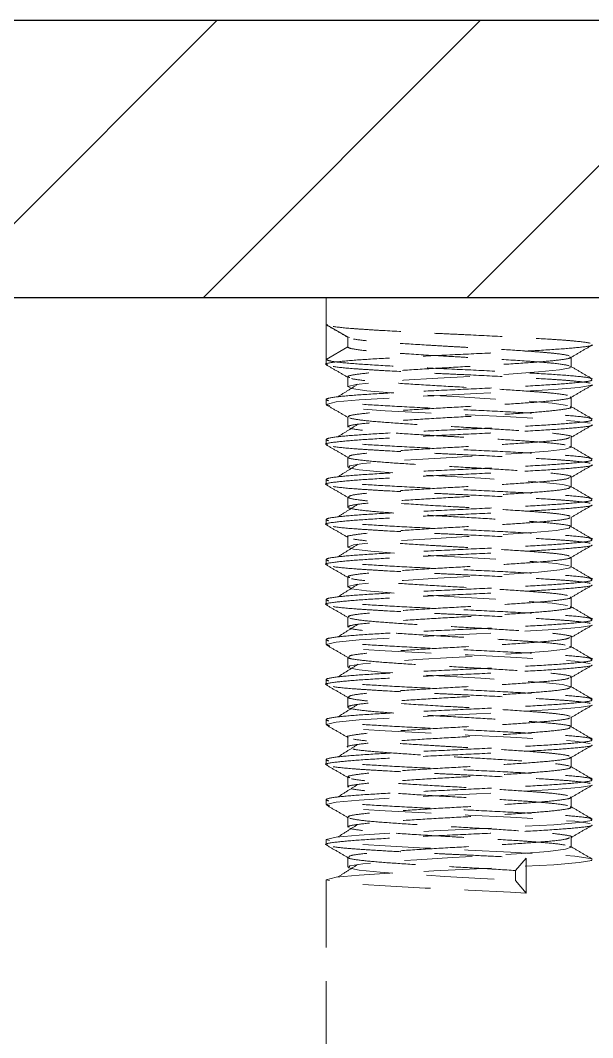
# Model space of a CAD drawing. Header units: millimetres. Extents: x 49 to 161, y 48 to 86.
# Drawn here: x 141.45 to 152.17, y 66.8 to 85.86 of the extents above; entities that cross this region are included whole.
import ezdxf

# ---------------------------------------------------------------- set-up
doc = ezdxf.new("R2010")
doc.units = ezdxf.units.MM
doc.linetypes.add('HIDDEN', pattern=[1.905, 1.27, -0.635])

msp = doc.modelspace()

# ---------------------------------------------------------------- hatches: boundary and pattern name
h = msp.add_hatch()
h.set_pattern_fill('ANSI31', color=256, scale=1.1)
h.paths.add_polyline_path([(160.714, 85.863), (48.692, 85.863), (48.692, 47.73), (160.714, 47.73)])
h.paths.add_polyline_path([(102.175, 80.663), (102.175, 82.663), (107.175, 82.663), (107.175, 80.663), (157.175, 80.663), (157.175, 50.663), (52.175, 50.663), (52.175, 80.663)], flags=16)

# ---------------------------------------------------------------- linework, layer by layer
at = {"color": 7, "linetype": 'Continuous', "lineweight": 25}
msp.add_line((157.175, 80.663), (52.175, 80.663), dxfattribs=at)
at = {"color": 7, "linetype": 'HIDDEN', "lineweight": 18}
for p, q in [((147.175, 80.663), (147.175, 80.163)), ((147.175, 80.163), (147.208, 80.154)), ((147.175, 80.163), (147.175, 79.507)), ((147.581, 79.929), (147.175, 80.163)), ((147.581, 79.929), (147.613, 79.918)), ((147.581, 79.741), (147.581, 79.929)), ((147.175, 79.507), (147.581, 79.741)), ((151.769, 79.366), (151.769, 79.554)), ((147.175, 79.507), (147.175, 79.413)), ((147.581, 79.179), (147.581, 78.991)), ((147.581, 79.179), (147.581, 78.991)), ((147.175, 78.757), (147.175, 78.663)), ((151.769, 78.616), (151.769, 78.804)), ((147.581, 78.429), (147.581, 78.241)), ((147.581, 78.429), (147.581, 78.241)), ((147.175, 78.007), (147.175, 77.913)), ((151.769, 77.866), (151.769, 78.054)), ((147.581, 77.679), (147.581, 77.491)), ((147.581, 77.679), (147.581, 77.491)), ((147.175, 77.257), (147.175, 77.163)), ((151.769, 77.116), (151.769, 77.304)), ((147.581, 76.929), (147.581, 76.741)), ((147.581, 76.929), (147.581, 76.741)), ((147.175, 76.507), (147.175, 76.413)), ((151.769, 76.366), (151.769, 76.554)), ((147.581, 76.179), (147.581, 75.991)), ((147.581, 76.179), (147.581, 75.991)), ((147.175, 75.757), (147.175, 75.663)), ((151.769, 75.616), (151.769, 75.804)), ((147.581, 75.429), (147.581, 75.241)), ((147.581, 75.429), (147.581, 75.241)), ((147.175, 75.007), (147.175, 74.913)), ((151.769, 74.866), (151.769, 75.054)), ((147.581, 74.679), (147.581, 74.491)), ((147.581, 74.679), (147.581, 74.491)), ((147.175, 74.257), (147.175, 74.163)), ((151.769, 74.116), (151.769, 74.304)), ((147.581, 73.929), (147.581, 73.741)), ((147.581, 73.929), (147.581, 73.741)), ((147.175, 73.507), (147.175, 73.413)), ((151.769, 73.366), (151.769, 73.554)), ((147.581, 73.179), (147.581, 72.991)), ((147.581, 73.179), (147.581, 72.991)), ((147.175, 72.757), (147.175, 72.663)), ((151.769, 72.616), (151.769, 72.804)), ((147.581, 72.429), (147.581, 72.241)), ((147.581, 72.429), (147.581, 72.241)), ((147.175, 72.007), (147.175, 71.913)), ((151.769, 71.866), (151.769, 72.054)), ((147.581, 71.679), (147.581, 71.491)), ((147.581, 71.679), (147.581, 71.491)), ((147.175, 71.257), (147.175, 71.163)), ((151.769, 71.116), (151.769, 71.304)), ((147.581, 70.929), (147.581, 70.741)), ((147.581, 70.929), (147.581, 70.741)), ((151.769, 70.366), (151.769, 70.554)), ((147.175, 70.507), (147.175, 70.413)), ((147.581, 70.179), (147.581, 69.991)), ((147.581, 70.179), (147.581, 69.991)), ((150.925, 70.163), (150.722, 69.929)), ((150.925, 69.507), (150.925, 70.163)), ((150.722, 69.929), (150.722, 69.741)), ((147.175, 69.757), (147.175, 50.663)), ((150.722, 69.741), (150.925, 69.507))]:
    msp.add_line(p, q, dxfattribs=at)
msp.add_lwpolyline([(48.692, 85.863), (160.714, 85.863), (160.714, 47.73), (48.692, 47.73)], close=True)
at = {"color": 7, "linetype": 'HIDDEN', "lineweight": 18, "flags": 128}
for points in [[(151.742, 79.367), (151.751, 79.352), (151.552, 79.311), (151.155, 79.273), (150.603, 79.234), (149.944, 79.194), (149.27, 79.156), (148.625, 79.116), (148.102, 79.078), (147.74, 79.038), (147.585, 78.999), (147.651, 78.961), (147.936, 78.92), (148.397, 78.883), (149.003, 78.843), (149.674, 78.804), (150.346, 78.765), (150.952, 78.725), (151.413, 78.687), (151.698, 78.647), (151.698, 78.647)], [(152.15, 79.029), (152.154, 79.023), (151.916, 78.983), (151.443, 78.945), (150.782, 78.906), (149.996, 78.866), (149.192, 78.828), (148.422, 78.788), (147.797, 78.75), (147.365, 78.71), (147.175, 78.663), (147.307, 78.625), (147.694, 78.585), (148.282, 78.547), (149.031, 78.507), (149.835, 78.468), (150.631, 78.429), (151.325, 78.389), (151.838, 78.351), (152.127, 78.311), (152.127, 78.311)], [(151.736, 77.878), (151.769, 77.866), (151.658, 77.828), (151.334, 77.788), (150.842, 77.75), (150.214, 77.71), (149.541, 77.672), (148.874, 77.632), (148.292, 77.593), (147.863, 77.555), (147.62, 77.514), (147.598, 77.477), (147.797, 77.437), (148.193, 77.398), (148.746, 77.359), (149.404, 77.319), (150.078, 77.281), (150.724, 77.241), (151.247, 77.203), (151.609, 77.163), (151.764, 77.124), (151.764, 77.124)], [(151.742, 76.366), (151.729, 76.344), (151.487, 76.303), (151.058, 76.265), (150.477, 76.226), (149.81, 76.186), (149.137, 76.148), (148.509, 76.108), (148.016, 76.07), (147.692, 76.03), (147.581, 75.992), (147.691, 75.953), (148.015, 75.913), (148.507, 75.875), (149.135, 75.835), (149.808, 75.797), (150.475, 75.757), (151.056, 75.718), (151.486, 75.68), (151.729, 75.639), (151.729, 75.639)], [(151.743, 75.617), (151.751, 75.602), (151.553, 75.562), (151.156, 75.523), (150.604, 75.484), (149.945, 75.444), (149.271, 75.406), (148.626, 75.366), (148.103, 75.328), (147.741, 75.288), (147.585, 75.249), (147.651, 75.211), (147.935, 75.171), (148.396, 75.133), (149.002, 75.093), (149.673, 75.054), (150.345, 75.015), (150.951, 74.975), (151.413, 74.938), (151.698, 74.897), (151.698, 74.897)], [(152.15, 74.529), (152.154, 74.523), (151.916, 74.483), (151.443, 74.445), (150.782, 74.406), (149.996, 74.366), (149.192, 74.328), (148.422, 74.288), (147.797, 74.25), (147.365, 74.21), (147.175, 74.163), (147.307, 74.125), (147.694, 74.085), (148.282, 74.047), (149.031, 74.007), (149.835, 73.968), (150.631, 73.929), (151.325, 73.889), (151.838, 73.851), (152.127, 73.811), (152.127, 73.811)], [(151.736, 74.128), (151.769, 74.117), (151.659, 74.078), (151.335, 74.038), (150.843, 74), (150.215, 73.96), (149.542, 73.922), (148.875, 73.882), (148.293, 73.843), (147.864, 73.805), (147.62, 73.764), (147.598, 73.727), (147.796, 73.687), (148.193, 73.648), (148.745, 73.609), (149.403, 73.569), (150.077, 73.531), (150.723, 73.491), (151.246, 73.453), (151.608, 73.413), (151.764, 73.374), (151.764, 73.374)], [(152.15, 73.029), (152.154, 73.023), (151.916, 72.983), (151.443, 72.945), (150.782, 72.906), (149.996, 72.866), (149.192, 72.828), (148.422, 72.788), (147.797, 72.75), (147.365, 72.71), (147.175, 72.663), (147.307, 72.625), (147.694, 72.585), (148.282, 72.547), (149.031, 72.507), (149.835, 72.468), (150.631, 72.429), (151.325, 72.389), (151.838, 72.351), (152.127, 72.311), (152.127, 72.311)], [(152.15, 71.529), (152.154, 71.523), (151.916, 71.483), (151.443, 71.445), (150.782, 71.406), (149.996, 71.366), (149.192, 71.328), (148.422, 71.288), (147.797, 71.25), (147.365, 71.21), (147.175, 71.163), (147.307, 71.125), (147.694, 71.085), (148.282, 71.047), (149.031, 71.007), (149.835, 70.968), (150.631, 70.929), (151.325, 70.889), (151.838, 70.851), (152.127, 70.811), (152.127, 70.811)], [(152.143, 70.882), (152.154, 70.867), (151.916, 70.827), (151.443, 70.788), (150.782, 70.75), (149.996, 70.71), (149.192, 70.672), (148.422, 70.632), (147.797, 70.593), (147.365, 70.554), (147.175, 70.507), (147.307, 70.468), (147.694, 70.428), (148.282, 70.391), (149.031, 70.35), (149.835, 70.312), (150.631, 70.273), (151.325, 70.233), (151.838, 70.195), (152.127, 70.155), (152.127, 70.155)], [(151.736, 70.378), (151.769, 70.367), (151.659, 70.328), (151.335, 70.288), (150.844, 70.25), (150.216, 70.21), (149.543, 70.172), (148.876, 70.132), (148.294, 70.093), (147.864, 70.055), (147.621, 70.014), (147.598, 69.977), (147.796, 69.937), (148.192, 69.898), (148.744, 69.859), (149.402, 69.819), (150.076, 69.781), (150.722, 69.741), (150.722, 69.741)], [(152.143, 70.132), (152.154, 70.117), (151.916, 70.077), (151.443, 70.038), (150.782, 70), (149.996, 69.96), (149.192, 69.922), (148.422, 69.882), (147.797, 69.843), (147.365, 69.804), (147.175, 69.757), (147.307, 69.718), (147.694, 69.678), (148.282, 69.641), (149.031, 69.6), (149.835, 69.562), (150.631, 69.523), (150.925, 69.507), (150.925, 69.507)]]:
    msp.add_lwpolyline(points, dxfattribs=at)
at = {"color": 7, "linetype": 'HIDDEN', "lineweight": 18}
for points, knots in [([(147.183, 80.154), (147.251, 80.115), (147.387, 80.036), (147.522, 79.957), (147.59, 79.918)], [0, 0, 0, 0, 0.5001318, 1, 1, 1, 1]), ([(147.307, 80.125), (147.395, 80.111), (147.528, 80.097), (147.777, 80.078), (147.867, 80.072), (148.062, 80.06), (148.168, 80.053), (148.509, 80.034), (148.765, 80.02), (149.164, 80), (149.299, 79.993), (149.568, 79.981), (149.701, 79.975), (150.103, 79.956), (150.376, 79.942), (150.886, 79.915), (151.123, 79.902), (151.426, 79.883), (151.519, 79.877), (151.69, 79.865), (151.769, 79.858), (151.976, 79.838), (152.075, 79.824), (152.127, 79.811)], [0, 0, 0, 0, 0.125, 0.125, 0.1875, 0.1875, 0.25, 0.25, 0.375, 0.375, 0.4375, 0.4375, 0.5, 0.5, 0.625, 0.625, 0.75, 0.75, 0.8125, 0.8125, 0.875, 0.875, 1, 1, 1, 1]), ([(151.729, 79.577), (151.685, 79.59), (151.602, 79.604), (151.429, 79.624), (151.363, 79.63), (151.219, 79.643), (151.142, 79.649), (150.888, 79.668), (150.69, 79.681), (150.262, 79.708), (150.034, 79.722), (149.696, 79.74), (149.585, 79.746), (149.36, 79.759), (149.247, 79.765), (148.913, 79.786), (148.698, 79.799), (148.413, 79.819), (148.324, 79.825), (148.16, 79.838), (148.085, 79.844), (147.877, 79.863), (147.765, 79.877), (147.691, 79.89)], [0, 0, 0, 0, 0.125, 0.125, 0.1875, 0.1875, 0.25, 0.25, 0.375, 0.375, 0.5, 0.5, 0.5625, 0.5625, 0.625, 0.625, 0.75, 0.75, 0.8125, 0.8125, 0.875, 0.875, 1, 1, 1, 1]), ([(152.15, 79.779), (152.152, 79.777), (152.168, 79.762), (151.942, 79.733), (151.478, 79.695), (150.799, 79.656), (150.008, 79.615), (149.177, 79.579), (148.404, 79.537), (147.758, 79.5), (147.308, 79.457), (147.12, 79.426), (147.195, 79.407), (147.208, 79.404)], [0, 0, 0, 0, 0.015314, 0.120334, 0.224233, 0.328131, 0.433152, 0.536112, 0.64136, 0.744635, 0.849203, 0.973988, 1, 1, 1, 1]), ([(151.729, 79.389), (151.679, 79.404), (151.58, 79.42), (151.372, 79.442), (151.293, 79.449), (151.122, 79.463), (151.028, 79.47), (150.72, 79.492), (150.48, 79.507), (150.105, 79.53), (149.978, 79.537), (149.724, 79.551), (149.6, 79.558), (149.219, 79.579), (148.963, 79.595), (148.615, 79.618), (148.505, 79.625), (148.302, 79.64), (148.209, 79.646), (147.955, 79.667), (147.814, 79.682), (147.627, 79.713), (147.581, 79.728), (147.581, 79.741)], [0, 0, 0, 0, 0.125, 0.125, 0.1875, 0.1875, 0.25, 0.25, 0.375, 0.375, 0.4375, 0.4375, 0.5, 0.5, 0.625, 0.625, 0.6875, 0.6875, 0.75, 0.75, 0.875, 0.875, 1, 1, 1, 1]), ([(151.759, 79.543), (151.827, 79.582), (151.963, 79.661), (152.099, 79.74), (152.167, 79.779)], [0, 0, 0, 0, 0.499869, 1, 1, 1, 1]), ([(151.743, 79.554), (151.749, 79.549), (151.772, 79.531), (151.578, 79.499), (151.184, 79.46), (150.616, 79.422), (149.954, 79.381), (149.258, 79.344), (148.61, 79.303), (148.07, 79.266), (147.712, 79.226), (147.552, 79.193), (147.601, 79.174), (147.618, 79.168)], [0, 0, 0, 0, 0.039618, 0.141558, 0.242408, 0.343257, 0.445197, 0.545135, 0.647296, 0.747539, 0.849039, 0.950541, 1, 1, 1, 1]), ([(147.175, 79.507), (147.2, 79.494), (147.253, 79.469), (147.658, 79.428), (148.261, 79.391), (149.015, 79.35), (149.841, 79.312), (150.648, 79.273), (151.355, 79.233), (151.868, 79.196), (152.138, 79.163), (152.137, 79.146), (152.136, 79.142)], [0, 0, 0, 0, 0.1067636, 0.2146797, 0.3204794, 0.4286288, 0.5347514, 0.6422033, 0.7496558, 0.8557779, 0.9639274, 1, 1, 1, 1]), ([(147.183, 79.404), (147.251, 79.365), (147.387, 79.286), (147.522, 79.207), (147.59, 79.168)], [0, 0, 0, 0, 0.500131, 1, 1, 1, 1]), ([(147.307, 79.375), (147.395, 79.361), (147.528, 79.347), (147.777, 79.328), (147.867, 79.322), (148.062, 79.31), (148.168, 79.303), (148.509, 79.284), (148.765, 79.27), (149.164, 79.25), (149.299, 79.243), (149.568, 79.231), (149.701, 79.225), (150.103, 79.206), (150.376, 79.192), (150.886, 79.165), (151.123, 79.152), (151.426, 79.133), (151.519, 79.127), (151.69, 79.115), (151.769, 79.108), (151.976, 79.088), (152.075, 79.074), (152.127, 79.061)], [0, 0, 0, 0, 0.125, 0.125, 0.1875, 0.1875, 0.25, 0.25, 0.375, 0.375, 0.4375, 0.4375, 0.5, 0.5, 0.625, 0.625, 0.75, 0.75, 0.8125, 0.8125, 0.875, 0.875, 1, 1, 1, 1]), ([(152.166, 79.142), (152.098, 79.181), (151.962, 79.26), (151.826, 79.339), (151.758, 79.378)], [0, 0, 0, 0, 0.500131, 1, 1, 1, 1]), ([(152.143, 79.132), (152.151, 79.127), (152.179, 79.109), (151.948, 79.077), (151.477, 79.038), (150.799, 79), (150.008, 78.959), (149.177, 78.922), (148.403, 78.881), (147.761, 78.844), (147.295, 78.801), (147.121, 78.76), (147.265, 78.719), (147.655, 78.678), (148.262, 78.641), (149.015, 78.6), (149.841, 78.562), (150.648, 78.523), (151.355, 78.483), (151.868, 78.446), (152.138, 78.413), (152.137, 78.396), (152.136, 78.392)], [0, 0, 0, 0, 0.020786, 0.074018, 0.126683, 0.179347, 0.23258, 0.284769, 0.338117, 0.390465, 0.443469, 0.50672, 0.559384, 0.612617, 0.664806, 0.718154, 0.770502, 0.823506, 0.87651, 0.928858, 0.982206, 1, 1, 1, 1]), ([(151.698, 78.835), (151.639, 78.848), (151.541, 78.862), (151.35, 78.882), (151.278, 78.888), (151.125, 78.9), (151.042, 78.906), (150.772, 78.926), (150.565, 78.939), (150.127, 78.966), (149.897, 78.979), (149.452, 79.003), (149.222, 79.017), (148.784, 79.044), (148.577, 79.057), (148.306, 79.077), (148.224, 79.083), (148.071, 79.095), (147.999, 79.101), (147.808, 79.121), (147.71, 79.135), (147.651, 79.148)], [0, 0, 0, 0, 0.125, 0.125, 0.1875, 0.1875, 0.25, 0.25, 0.375, 0.375, 0.5, 0.5, 0.625, 0.625, 0.75, 0.75, 0.8125, 0.8125, 0.875, 0.875, 1, 1, 1, 1]), ([(147.772, 79.043), (147.709, 79.004), (147.585, 78.925), (147.459, 78.847), (147.397, 78.808)], [0, 0, 0, 0, 0.4999797, 1, 1, 1, 1]), ([(151.759, 78.793), (151.827, 78.832), (151.963, 78.911), (152.099, 78.99), (152.167, 79.029)], [0, 0, 0, 0, 0.499869, 1, 1, 1, 1]), ([(151.751, 78.804), (151.757, 78.802), (151.79, 78.786), (151.632, 78.757), (151.281, 78.717), (150.739, 78.68), (150.092, 78.639), (149.396, 78.602), (148.733, 78.561), (148.165, 78.523), (147.771, 78.484), (147.577, 78.452), (147.6, 78.434), (147.607, 78.429)], [0, 0, 0, 0, 0.020081, 0.124688, 0.229298, 0.332608, 0.437897, 0.540894, 0.645954, 0.749893, 0.853827, 0.958889, 1, 1, 1, 1]), ([(147.183, 78.654), (147.251, 78.615), (147.387, 78.536), (147.522, 78.457), (147.59, 78.418)], [0, 0, 0, 0, 0.5001311, 1, 1, 1, 1]), ([(151.751, 78.617), (151.757, 78.614), (151.79, 78.599), (151.632, 78.57), (151.281, 78.53), (150.739, 78.492), (150.092, 78.451), (149.396, 78.414), (148.733, 78.374), (148.165, 78.335), (147.771, 78.297), (147.577, 78.264), (147.6, 78.246), (147.607, 78.241)], [0, 0, 0, 0, 0.0202909, 0.1248957, 0.2295035, 0.3328114, 0.4380983, 0.5410933, 0.646151, 0.7500883, 0.8540204, 0.9590804, 1, 1, 1, 1]), ([(152.166, 78.392), (152.098, 78.431), (151.962, 78.51), (151.826, 78.589), (151.758, 78.628)], [0, 0, 0, 0, 0.500131, 1, 1, 1, 1]), ([(152.143, 78.382), (152.151, 78.377), (152.179, 78.359), (151.948, 78.327), (151.477, 78.288), (150.799, 78.25), (150.008, 78.209), (149.177, 78.172), (148.403, 78.131), (147.761, 78.094), (147.295, 78.051), (147.121, 78.01), (147.265, 77.969), (147.655, 77.928), (148.262, 77.891), (149.015, 77.85), (149.841, 77.812), (150.648, 77.773), (151.355, 77.733), (151.868, 77.696), (152.138, 77.663), (152.137, 77.646), (152.136, 77.642)], [0, 0, 0, 0, 0.020786, 0.074018, 0.126683, 0.179347, 0.23258, 0.284769, 0.338117, 0.390465, 0.443469, 0.50672, 0.559384, 0.612617, 0.664806, 0.718154, 0.770502, 0.823506, 0.87651, 0.928858, 0.982206, 1, 1, 1, 1]), ([(147.62, 78.406), (147.686, 78.393), (147.818, 78.366), (148.272, 78.328), (148.858, 78.288), (149.535, 78.249), (150.227, 78.211), (150.856, 78.17), (151.37, 78.133), (151.676, 78.092), (151.805, 78.067), (151.769, 78.054), (151.769, 78.054)], [0, 0, 0, 0, 0.1121878, 0.2222709, 0.3337321, 0.4451977, 0.5552771, 0.6674658, 0.7772124, 0.8891564, 0.9999077, 1, 1, 1, 1]), ([(152.15, 78.279), (152.152, 78.277), (152.168, 78.262), (151.942, 78.233), (151.478, 78.195), (150.799, 78.156), (150.008, 78.115), (149.177, 78.079), (148.404, 78.037), (147.758, 78), (147.308, 77.957), (147.12, 77.926), (147.195, 77.907), (147.208, 77.904)], [0, 0, 0, 0, 0.015318, 0.120334, 0.22423, 0.328124, 0.433141, 0.536098, 0.641342, 0.744614, 0.849178, 0.973958, 1, 1, 1, 1]), ([(147.772, 78.293), (147.709, 78.254), (147.585, 78.175), (147.459, 78.097), (147.397, 78.058)], [0, 0, 0, 0, 0.49998, 1, 1, 1, 1]), ([(151.658, 77.905), (151.584, 77.919), (151.472, 77.932), (151.264, 77.952), (151.189, 77.958), (151.025, 77.97), (150.936, 77.976), (150.651, 77.996), (150.436, 78.01), (150.102, 78.03), (149.989, 78.037), (149.763, 78.049), (149.652, 78.055), (149.315, 78.074), (149.087, 78.087), (148.659, 78.114), (148.461, 78.128), (148.207, 78.147), (148.13, 78.153), (147.986, 78.165), (147.92, 78.172), (147.747, 78.192), (147.664, 78.206), (147.62, 78.219)], [0, 0, 0, 0, 0.125, 0.125, 0.1875, 0.1875, 0.25, 0.25, 0.375, 0.375, 0.4375, 0.4375, 0.5, 0.5, 0.625, 0.625, 0.75, 0.75, 0.8125, 0.8125, 0.875, 0.875, 1, 1, 1, 1]), ([(151.759, 78.043), (151.827, 78.082), (151.963, 78.161), (152.099, 78.24), (152.167, 78.279)], [0, 0, 0, 0, 0.499869, 1, 1, 1, 1]), ([(151.736, 78.043), (151.719, 78.034), (151.678, 78.012), (151.362, 77.975), (150.86, 77.938), (150.228, 77.897), (149.536, 77.859), (148.86, 77.82), (148.268, 77.78), (147.834, 77.742), (147.597, 77.707), (147.604, 77.686), (147.607, 77.679)], [0, 0, 0, 0, 0.075819, 0.184097, 0.290246, 0.398757, 0.505233, 0.613041, 0.720854, 0.827326, 0.935838, 1, 1, 1, 1]), ([(147.183, 77.904), (147.251, 77.865), (147.387, 77.786), (147.522, 77.707), (147.59, 77.668)], [0, 0, 0, 0, 0.500131, 1, 1, 1, 1]), ([(147.307, 77.875), (147.395, 77.861), (147.528, 77.847), (147.777, 77.828), (147.867, 77.822), (148.062, 77.81), (148.168, 77.803), (148.509, 77.784), (148.765, 77.77), (149.164, 77.75), (149.299, 77.743), (149.568, 77.731), (149.701, 77.725), (150.103, 77.706), (150.376, 77.692), (150.886, 77.665), (151.123, 77.652), (151.426, 77.633), (151.519, 77.627), (151.69, 77.615), (151.769, 77.608), (151.976, 77.588), (152.075, 77.574), (152.127, 77.561)], [0, 0, 0, 0, 0.125, 0.125, 0.1875, 0.1875, 0.25, 0.25, 0.375, 0.375, 0.4375, 0.4375, 0.5, 0.5, 0.625, 0.625, 0.75, 0.75, 0.8125, 0.8125, 0.875, 0.875, 1, 1, 1, 1]), ([(152.166, 77.642), (152.098, 77.681), (151.962, 77.76), (151.826, 77.839), (151.758, 77.878)], [0, 0, 0, 0, 0.500131, 1, 1, 1, 1]), ([(152.143, 77.632), (152.151, 77.627), (152.179, 77.609), (151.948, 77.577), (151.477, 77.538), (150.799, 77.5), (150.008, 77.459), (149.177, 77.422), (148.403, 77.381), (147.761, 77.344), (147.295, 77.301), (147.121, 77.26), (147.265, 77.219), (147.655, 77.178), (148.262, 77.141), (149.015, 77.1), (149.841, 77.062), (150.648, 77.023), (151.355, 76.983), (151.868, 76.946), (152.138, 76.913), (152.137, 76.896), (152.136, 76.892)], [0, 0, 0, 0, 0.020786, 0.074018, 0.126683, 0.179347, 0.23258, 0.284769, 0.338117, 0.390465, 0.443469, 0.50672, 0.559384, 0.612617, 0.664806, 0.718154, 0.770502, 0.823506, 0.87651, 0.928858, 0.982206, 1, 1, 1, 1]), ([(147.6, 77.668), (147.599, 77.667), (147.588, 77.652), (147.776, 77.624), (148.163, 77.585), (148.733, 77.547), (149.395, 77.506), (150.091, 77.469), (150.738, 77.428), (151.28, 77.391), (151.632, 77.351), (151.79, 77.322), (151.757, 77.306), (151.751, 77.304)], [0, 0, 0, 0, 0.010451, 0.118826, 0.226047, 0.333259, 0.441637, 0.547883, 0.656493, 0.763067, 0.870973, 0.978886, 1, 1, 1, 1]), ([(152.15, 77.529), (152.152, 77.527), (152.168, 77.512), (151.942, 77.483), (151.478, 77.445), (150.799, 77.406), (150.008, 77.365), (149.177, 77.329), (148.404, 77.287), (147.758, 77.25), (147.308, 77.207), (147.12, 77.176), (147.195, 77.157), (147.208, 77.154)], [0, 0, 0, 0, 0.015344, 0.120367, 0.224268, 0.328169, 0.433192, 0.536155, 0.641404, 0.744682, 0.849252, 0.97404, 1, 1, 1, 1]), ([(147.772, 77.543), (147.709, 77.504), (147.585, 77.425), (147.459, 77.347), (147.397, 77.308)], [0, 0, 0, 0, 0.49998, 1, 1, 1, 1]), ([(151.759, 77.293), (151.827, 77.332), (151.963, 77.411), (152.099, 77.49), (152.167, 77.529)], [0, 0, 0, 0, 0.499869, 1, 1, 1, 1]), ([(151.732, 77.293), (151.726, 77.286), (151.708, 77.267), (151.441, 77.232), (150.974, 77.196), (150.361, 77.155), (149.676, 77.116), (148.99, 77.078), (148.377, 77.037), (147.906, 77), (147.62, 76.962), (147.605, 76.939), (147.598, 76.929)], [0, 0, 0, 0, 0.053855, 0.162386, 0.268554, 0.376847, 0.483989, 0.59112, 0.699418, 0.805584, 0.914113, 1, 1, 1, 1]), ([(147.183, 77.154), (147.251, 77.115), (147.387, 77.036), (147.522, 76.957), (147.59, 76.918)], [0, 0, 0, 0, 0.500131, 1, 1, 1, 1]), ([(147.307, 77.125), (147.395, 77.111), (147.528, 77.097), (147.777, 77.078), (147.867, 77.072), (148.062, 77.06), (148.168, 77.053), (148.509, 77.034), (148.765, 77.02), (149.164, 77), (149.299, 76.993), (149.568, 76.981), (149.701, 76.975), (150.103, 76.956), (150.376, 76.942), (150.886, 76.915), (151.123, 76.902), (151.426, 76.883), (151.519, 76.877), (151.69, 76.865), (151.769, 76.858), (151.976, 76.838), (152.075, 76.824), (152.127, 76.811)], [0, 0, 0, 0, 0.125, 0.125, 0.1875, 0.1875, 0.25, 0.25, 0.375, 0.375, 0.4375, 0.4375, 0.5, 0.5, 0.625, 0.625, 0.75, 0.75, 0.8125, 0.8125, 0.875, 0.875, 1, 1, 1, 1]), ([(151.751, 77.116), (151.745, 77.106), (151.73, 77.083), (151.444, 77.045), (150.974, 77.008), (150.361, 76.968), (149.676, 76.929), (148.99, 76.89), (148.378, 76.85), (147.902, 76.813), (147.616, 76.772), (147.548, 76.734), (147.704, 76.695), (148.071, 76.655), (148.609, 76.617), (149.257, 76.576), (149.953, 76.539), (150.615, 76.499), (151.185, 76.46), (151.572, 76.422), (151.761, 76.393), (151.75, 76.379), (151.749, 76.378)], [0, 0, 0, 0, 0.042174, 0.095641, 0.147945, 0.201295, 0.254079, 0.306857, 0.360209, 0.412512, 0.465978, 0.518443, 0.571563, 0.624686, 0.677148, 0.730615, 0.782919, 0.836269, 0.889053, 0.94183, 0.995183, 1, 1, 1, 1]), ([(152.166, 76.892), (152.098, 76.931), (151.962, 77.01), (151.826, 77.089), (151.758, 77.128)], [0, 0, 0, 0, 0.500131, 1, 1, 1, 1]), ([(152.143, 76.882), (152.151, 76.877), (152.179, 76.859), (151.948, 76.827), (151.477, 76.788), (150.799, 76.75), (150.008, 76.709), (149.177, 76.672), (148.403, 76.631), (147.761, 76.594), (147.295, 76.551), (147.121, 76.51), (147.265, 76.469), (147.655, 76.428), (148.262, 76.391), (149.015, 76.35), (149.841, 76.312), (150.648, 76.273), (151.355, 76.233), (151.868, 76.196), (152.138, 76.163), (152.137, 76.146), (152.136, 76.142)], [0, 0, 0, 0, 0.020786, 0.074018, 0.126683, 0.179347, 0.23258, 0.284769, 0.338117, 0.390465, 0.443469, 0.50672, 0.559384, 0.612617, 0.664806, 0.718154, 0.770502, 0.823506, 0.87651, 0.928858, 0.982206, 1, 1, 1, 1]), ([(151.751, 76.569), (151.718, 76.583), (151.636, 76.599), (151.449, 76.622), (151.377, 76.629), (151.215, 76.643), (151.128, 76.65), (150.837, 76.671), (150.607, 76.687), (150.239, 76.709), (150.112, 76.717), (149.859, 76.731), (149.733, 76.738), (149.355, 76.759), (149.096, 76.774), (148.617, 76.805), (148.397, 76.82), (148.127, 76.84), (148.044, 76.847), (147.895, 76.862), (147.829, 76.869), (147.665, 76.892), (147.601, 76.908), (147.585, 76.922)], [0, 0, 0, 0, 0.125, 0.125, 0.1875, 0.1875, 0.25, 0.25, 0.375, 0.375, 0.4375, 0.4375, 0.5, 0.5, 0.625, 0.625, 0.75, 0.75, 0.8125, 0.8125, 0.875, 0.875, 1, 1, 1, 1]), ([(152.15, 76.779), (152.152, 76.777), (152.168, 76.762), (151.942, 76.733), (151.478, 76.695), (150.799, 76.656), (150.008, 76.615), (149.177, 76.579), (148.404, 76.537), (147.758, 76.5), (147.308, 76.457), (147.12, 76.426), (147.195, 76.407), (147.208, 76.404)], [0, 0, 0, 0, 0.015263, 0.120286, 0.224188, 0.328089, 0.433112, 0.536075, 0.641325, 0.744603, 0.849173, 0.973962, 1, 1, 1, 1]), ([(147.772, 76.793), (147.709, 76.754), (147.585, 76.675), (147.459, 76.597), (147.397, 76.558)], [0, 0, 0, 0, 0.49998, 1, 1, 1, 1]), ([(151.759, 76.543), (151.827, 76.582), (151.963, 76.661), (152.099, 76.74), (152.166, 76.779)], [0, 0, 0, 0, 0.499869, 1, 1, 1, 1]), ([(151.736, 76.543), (151.736, 76.539), (151.736, 76.522), (151.512, 76.49), (151.084, 76.453), (150.491, 76.413), (149.816, 76.374), (149.123, 76.336), (148.493, 76.295), (147.979, 76.258), (147.674, 76.217), (147.544, 76.192), (147.581, 76.179), (147.581, 76.179)], [0, 0, 0, 0, 0.031959, 0.14055, 0.247107, 0.354993, 0.462889, 0.569438, 0.678032, 0.784262, 0.892616, 0.999821, 1, 1, 1, 1]), ([(147.183, 76.404), (147.251, 76.365), (147.387, 76.286), (147.522, 76.207), (147.59, 76.168)], [0, 0, 0, 0, 0.500131, 1, 1, 1, 1]), ([(147.307, 76.375), (147.395, 76.361), (147.528, 76.347), (147.777, 76.328), (147.867, 76.322), (148.062, 76.31), (148.168, 76.303), (148.509, 76.284), (148.765, 76.27), (149.164, 76.25), (149.299, 76.243), (149.568, 76.231), (149.701, 76.225), (150.103, 76.206), (150.376, 76.192), (150.886, 76.165), (151.123, 76.152), (151.426, 76.133), (151.519, 76.127), (151.69, 76.115), (151.769, 76.108), (151.976, 76.088), (152.075, 76.074), (152.127, 76.061)], [0, 0, 0, 0, 0.125, 0.125, 0.1875, 0.1875, 0.25, 0.25, 0.375, 0.375, 0.4375, 0.4375, 0.5, 0.5, 0.625, 0.625, 0.75, 0.75, 0.8125, 0.8125, 0.875, 0.875, 1, 1, 1, 1]), ([(152.166, 76.142), (152.098, 76.181), (151.962, 76.26), (151.826, 76.339), (151.758, 76.378)], [0, 0, 0, 0, 0.5001315, 1, 1, 1, 1]), ([(152.143, 76.132), (152.151, 76.127), (152.179, 76.109), (151.948, 76.077), (151.477, 76.038), (150.799, 76), (150.008, 75.959), (149.177, 75.922), (148.403, 75.881), (147.761, 75.844), (147.295, 75.801), (147.121, 75.76), (147.265, 75.719), (147.655, 75.678), (148.262, 75.641), (149.015, 75.6), (149.841, 75.562), (150.648, 75.523), (151.355, 75.483), (151.868, 75.446), (152.138, 75.413), (152.137, 75.396), (152.136, 75.392)], [0, 0, 0, 0, 0.020786, 0.074018, 0.126683, 0.179347, 0.23258, 0.284769, 0.338117, 0.390465, 0.443469, 0.50672, 0.559384, 0.612617, 0.664806, 0.718154, 0.770502, 0.823506, 0.87651, 0.928858, 0.982206, 1, 1, 1, 1]), ([(151.729, 75.827), (151.685, 75.84), (151.602, 75.854), (151.428, 75.874), (151.362, 75.88), (151.218, 75.893), (151.141, 75.899), (150.887, 75.918), (150.689, 75.931), (150.261, 75.958), (150.032, 75.972), (149.695, 75.99), (149.584, 75.996), (149.359, 76.009), (149.246, 76.016), (148.912, 76.036), (148.697, 76.049), (148.412, 76.069), (148.323, 76.075), (148.16, 76.088), (148.084, 76.094), (147.876, 76.113), (147.765, 76.127), (147.691, 76.14)], [0, 0, 0, 0, 0.125, 0.125, 0.1875, 0.1875, 0.25, 0.25, 0.375, 0.375, 0.5, 0.5, 0.5625, 0.5625, 0.625, 0.625, 0.75, 0.75, 0.8125, 0.8125, 0.875, 0.875, 1, 1, 1, 1]), ([(152.15, 76.029), (152.152, 76.027), (152.168, 76.012), (151.942, 75.983), (151.478, 75.945), (150.799, 75.906), (150.008, 75.865), (149.177, 75.829), (148.404, 75.787), (147.758, 75.75), (147.308, 75.707), (147.12, 75.676), (147.195, 75.657), (147.208, 75.654)], [0, 0, 0, 0, 0.015314, 0.120334, 0.224233, 0.328131, 0.433152, 0.536112, 0.64136, 0.744635, 0.849203, 0.973988, 1, 1, 1, 1]), ([(147.772, 76.043), (147.709, 76.004), (147.585, 75.925), (147.459, 75.847), (147.397, 75.808)], [0, 0, 0, 0, 0.49998, 1, 1, 1, 1]), ([(151.759, 75.793), (151.827, 75.832), (151.963, 75.911), (152.099, 75.99), (152.167, 76.029)], [0, 0, 0, 0, 0.499869, 1, 1, 1, 1]), ([(151.743, 75.804), (151.749, 75.799), (151.772, 75.781), (151.579, 75.749), (151.185, 75.71), (150.618, 75.672), (149.955, 75.631), (149.259, 75.594), (148.611, 75.553), (148.071, 75.516), (147.713, 75.476), (147.553, 75.443), (147.601, 75.424), (147.618, 75.418)], [0, 0, 0, 0, 0.039444, 0.141381, 0.242237, 0.34308, 0.445023, 0.544959, 0.647119, 0.747366, 0.848861, 0.950368, 1, 1, 1, 1]), ([(147.183, 75.654), (147.251, 75.615), (147.387, 75.536), (147.522, 75.457), (147.59, 75.418)], [0, 0, 0, 0, 0.500131, 1, 1, 1, 1]), ([(147.307, 75.625), (147.395, 75.611), (147.528, 75.597), (147.777, 75.578), (147.867, 75.572), (148.062, 75.56), (148.168, 75.553), (148.509, 75.534), (148.765, 75.52), (149.164, 75.5), (149.299, 75.493), (149.568, 75.481), (149.701, 75.475), (150.103, 75.456), (150.376, 75.442), (150.886, 75.415), (151.123, 75.402), (151.426, 75.383), (151.519, 75.377), (151.69, 75.365), (151.769, 75.358), (151.976, 75.338), (152.075, 75.324), (152.127, 75.311)], [0, 0, 0, 0, 0.125, 0.125, 0.1875, 0.1875, 0.25, 0.25, 0.375, 0.375, 0.4375, 0.4375, 0.5, 0.5, 0.625, 0.625, 0.75, 0.75, 0.8125, 0.8125, 0.875, 0.875, 1, 1, 1, 1]), ([(152.166, 75.392), (152.098, 75.431), (151.962, 75.51), (151.826, 75.589), (151.758, 75.628)], [0, 0, 0, 0, 0.500131, 1, 1, 1, 1]), ([(152.143, 75.382), (152.151, 75.377), (152.179, 75.359), (151.948, 75.327), (151.477, 75.288), (150.799, 75.25), (150.008, 75.209), (149.177, 75.172), (148.403, 75.131), (147.761, 75.094), (147.295, 75.051), (147.121, 75.01), (147.265, 74.969), (147.655, 74.928), (148.262, 74.891), (149.015, 74.85), (149.841, 74.812), (150.648, 74.773), (151.355, 74.733), (151.868, 74.696), (152.138, 74.663), (152.137, 74.646), (152.136, 74.642)], [0, 0, 0, 0, 0.020786, 0.074018, 0.126683, 0.179347, 0.23258, 0.284769, 0.338117, 0.390465, 0.443469, 0.50672, 0.559384, 0.612617, 0.664806, 0.718154, 0.770502, 0.823506, 0.87651, 0.928858, 0.982206, 1, 1, 1, 1]), ([(151.698, 75.085), (151.638, 75.098), (151.54, 75.112), (151.349, 75.132), (151.278, 75.138), (151.124, 75.15), (151.041, 75.156), (150.771, 75.176), (150.564, 75.189), (150.126, 75.216), (149.896, 75.229), (149.451, 75.254), (149.221, 75.267), (148.783, 75.294), (148.576, 75.307), (148.306, 75.327), (148.223, 75.333), (148.07, 75.345), (147.999, 75.351), (147.807, 75.371), (147.71, 75.385), (147.651, 75.398)], [0, 0, 0, 0, 0.125, 0.125, 0.1875, 0.1875, 0.25, 0.25, 0.375, 0.375, 0.5, 0.5, 0.625, 0.625, 0.75, 0.75, 0.8125, 0.8125, 0.875, 0.875, 1, 1, 1, 1]), ([(152.15, 75.279), (152.152, 75.277), (152.168, 75.262), (151.942, 75.233), (151.478, 75.195), (150.799, 75.156), (150.008, 75.115), (149.177, 75.079), (148.404, 75.037), (147.758, 75), (147.308, 74.957), (147.12, 74.926), (147.195, 74.907), (147.208, 74.904)], [0, 0, 0, 0, 0.015393, 0.120396, 0.224278, 0.328159, 0.433163, 0.536106, 0.641336, 0.744595, 0.849146, 0.97391, 1, 1, 1, 1]), ([(147.772, 75.293), (147.709, 75.254), (147.585, 75.175), (147.459, 75.097), (147.397, 75.058)], [0, 0, 0, 0, 0.49998, 1, 1, 1, 1]), ([(151.759, 75.043), (151.827, 75.082), (151.963, 75.161), (152.099, 75.24), (152.167, 75.279)], [0, 0, 0, 0, 0.499869, 1, 1, 1, 1]), ([(151.752, 75.054), (151.757, 75.052), (151.79, 75.036), (151.633, 75.007), (151.282, 74.967), (150.74, 74.93), (150.093, 74.889), (149.397, 74.852), (148.734, 74.811), (148.166, 74.773), (147.772, 74.734), (147.577, 74.702), (147.6, 74.684), (147.607, 74.679)], [0, 0, 0, 0, 0.019904, 0.124506, 0.229121, 0.332427, 0.437717, 0.540715, 0.645772, 0.749717, 0.853645, 0.95871, 1, 1, 1, 1]), ([(147.183, 74.904), (147.251, 74.865), (147.387, 74.786), (147.522, 74.707), (147.59, 74.668)], [0, 0, 0, 0, 0.500131, 1, 1, 1, 1]), ([(147.307, 74.875), (147.395, 74.861), (147.528, 74.847), (147.777, 74.828), (147.867, 74.822), (148.062, 74.81), (148.168, 74.803), (148.509, 74.784), (148.765, 74.77), (149.164, 74.75), (149.299, 74.743), (149.568, 74.731), (149.701, 74.725), (150.103, 74.706), (150.376, 74.692), (150.886, 74.665), (151.123, 74.652), (151.426, 74.633), (151.519, 74.627), (151.69, 74.615), (151.769, 74.608), (151.976, 74.588), (152.075, 74.574), (152.127, 74.561)], [0, 0, 0, 0, 0.125, 0.125, 0.1875, 0.1875, 0.25, 0.25, 0.375, 0.375, 0.4375, 0.4375, 0.5, 0.5, 0.625, 0.625, 0.75, 0.75, 0.8125, 0.8125, 0.875, 0.875, 1, 1, 1, 1]), ([(151.751, 74.867), (151.757, 74.864), (151.79, 74.849), (151.633, 74.82), (151.282, 74.78), (150.74, 74.743), (150.093, 74.701), (149.397, 74.665), (148.734, 74.624), (148.166, 74.585), (147.772, 74.547), (147.577, 74.514), (147.6, 74.496), (147.607, 74.491)], [0, 0, 0, 0, 0.020114, 0.124713, 0.229326, 0.33263, 0.437917, 0.540914, 0.645968, 0.749912, 0.853838, 0.958901, 1, 1, 1, 1]), ([(152.166, 74.642), (152.098, 74.681), (151.962, 74.76), (151.826, 74.839), (151.758, 74.878)], [0, 0, 0, 0, 0.5001315, 1, 1, 1, 1]), ([(152.143, 74.632), (152.151, 74.627), (152.179, 74.609), (151.948, 74.577), (151.477, 74.538), (150.799, 74.5), (150.008, 74.459), (149.177, 74.422), (148.403, 74.381), (147.761, 74.344), (147.295, 74.301), (147.121, 74.26), (147.265, 74.219), (147.655, 74.178), (148.262, 74.141), (149.015, 74.1), (149.841, 74.062), (150.648, 74.023), (151.355, 73.983), (151.868, 73.946), (152.138, 73.913), (152.137, 73.896), (152.136, 73.892)], [0, 0, 0, 0, 0.020786, 0.074018, 0.126683, 0.179347, 0.23258, 0.284769, 0.338117, 0.390465, 0.443469, 0.50672, 0.559384, 0.612617, 0.664806, 0.718154, 0.770502, 0.823506, 0.87651, 0.928858, 0.982206, 1, 1, 1, 1]), ([(147.62, 74.656), (147.686, 74.643), (147.817, 74.616), (148.271, 74.578), (148.856, 74.538), (149.533, 74.499), (150.226, 74.461), (150.855, 74.42), (151.37, 74.383), (151.675, 74.343), (151.805, 74.317), (151.768, 74.304), (151.768, 74.304)], [0, 0, 0, 0, 0.112165, 0.222232, 0.333667, 0.445116, 0.555171, 0.667339, 0.777066, 0.888986, 0.999723, 1, 1, 1, 1]), ([(147.772, 74.543), (147.709, 74.504), (147.585, 74.425), (147.459, 74.347), (147.397, 74.308)], [0, 0, 0, 0, 0.49998, 1, 1, 1, 1]), ([(151.658, 74.155), (151.583, 74.169), (151.471, 74.183), (151.263, 74.202), (151.188, 74.208), (151.024, 74.22), (150.935, 74.226), (150.649, 74.246), (150.435, 74.26), (150.101, 74.28), (149.987, 74.287), (149.762, 74.299), (149.651, 74.305), (149.314, 74.324), (149.085, 74.337), (148.658, 74.364), (148.46, 74.378), (148.206, 74.397), (148.129, 74.403), (147.985, 74.415), (147.92, 74.422), (147.747, 74.442), (147.664, 74.456), (147.62, 74.469)], [0, 0, 0, 0, 0.125, 0.125, 0.1875, 0.1875, 0.25, 0.25, 0.375, 0.375, 0.4375, 0.4375, 0.5, 0.5, 0.625, 0.625, 0.75, 0.75, 0.8125, 0.8125, 0.875, 0.875, 1, 1, 1, 1]), ([(151.759, 74.293), (151.827, 74.332), (151.963, 74.411), (152.099, 74.49), (152.167, 74.529)], [0, 0, 0, 0, 0.499869, 1, 1, 1, 1]), ([(151.736, 74.293), (151.719, 74.284), (151.678, 74.262), (151.362, 74.225), (150.861, 74.188), (150.229, 74.147), (149.537, 74.109), (148.861, 74.07), (148.269, 74.03), (147.835, 73.993), (147.597, 73.957), (147.604, 73.936), (147.607, 73.929)], [0, 0, 0, 0, 0.0756296, 0.1839112, 0.2900587, 0.3985689, 0.5050493, 0.6128522, 0.7206707, 0.8271381, 0.9356514, 1, 1, 1, 1]), ([(147.183, 74.154), (147.251, 74.115), (147.387, 74.036), (147.522, 73.957), (147.59, 73.918)], [0, 0, 0, 0, 0.500131, 1, 1, 1, 1]), ([(152.166, 73.892), (152.098, 73.931), (151.962, 74.01), (151.826, 74.089), (151.758, 74.128)], [0, 0, 0, 0, 0.5001315, 1, 1, 1, 1]), ([(152.143, 73.882), (152.151, 73.877), (152.179, 73.859), (151.948, 73.827), (151.477, 73.788), (150.799, 73.75), (150.008, 73.709), (149.177, 73.672), (148.403, 73.631), (147.761, 73.594), (147.295, 73.551), (147.121, 73.51), (147.265, 73.469), (147.655, 73.428), (148.262, 73.391), (149.015, 73.35), (149.841, 73.312), (150.648, 73.273), (151.355, 73.233), (151.868, 73.196), (152.138, 73.163), (152.137, 73.146), (152.136, 73.142)], [0, 0, 0, 0, 0.020786, 0.074018, 0.126683, 0.179347, 0.23258, 0.284769, 0.338117, 0.390465, 0.443469, 0.50672, 0.559384, 0.612617, 0.664806, 0.718154, 0.770502, 0.823506, 0.87651, 0.928858, 0.982206, 1, 1, 1, 1]), ([(147.772, 73.793), (147.709, 73.754), (147.585, 73.675), (147.459, 73.597), (147.397, 73.558)], [0, 0, 0, 0, 0.49998, 1, 1, 1, 1]), ([(147.6, 73.918), (147.599, 73.917), (147.587, 73.903), (147.776, 73.874), (148.162, 73.835), (148.732, 73.797), (149.394, 73.756), (150.09, 73.719), (150.737, 73.678), (151.279, 73.641), (151.631, 73.601), (151.79, 73.572), (151.757, 73.556), (151.751, 73.554)], [0, 0, 0, 0, 0.010266, 0.118638, 0.225866, 0.333071, 0.441452, 0.547697, 0.656306, 0.762885, 0.870786, 0.978704, 1, 1, 1, 1]), ([(152.15, 73.779), (152.152, 73.777), (152.168, 73.762), (151.942, 73.733), (151.478, 73.695), (150.799, 73.656), (150.008, 73.615), (149.177, 73.579), (148.404, 73.537), (147.758, 73.5), (147.308, 73.457), (147.12, 73.426), (147.195, 73.407), (147.208, 73.404)], [0, 0, 0, 0, 0.015344, 0.120366, 0.224268, 0.328169, 0.433192, 0.536154, 0.641404, 0.744682, 0.849252, 0.97404, 1, 1, 1, 1]), ([(151.759, 73.543), (151.827, 73.582), (151.963, 73.661), (152.099, 73.74), (152.167, 73.779)], [0, 0, 0, 0, 0.499869, 1, 1, 1, 1]), ([(151.732, 73.543), (151.726, 73.536), (151.709, 73.517), (151.442, 73.483), (150.975, 73.446), (150.362, 73.405), (149.677, 73.367), (148.991, 73.328), (148.378, 73.287), (147.907, 73.251), (147.62, 73.212), (147.605, 73.189), (147.598, 73.179)], [0, 0, 0, 0, 0.053666, 0.162198, 0.268368, 0.376659, 0.483807, 0.590932, 0.699233, 0.805398, 0.913927, 1, 1, 1, 1]), ([(147.183, 73.404), (147.251, 73.365), (147.387, 73.286), (147.522, 73.207), (147.59, 73.168)], [0, 0, 0, 0, 0.500131, 1, 1, 1, 1]), ([(147.307, 73.375), (147.395, 73.361), (147.528, 73.347), (147.777, 73.328), (147.867, 73.322), (148.062, 73.31), (148.168, 73.303), (148.509, 73.284), (148.765, 73.27), (149.164, 73.25), (149.299, 73.243), (149.568, 73.231), (149.701, 73.225), (150.103, 73.206), (150.376, 73.192), (150.886, 73.165), (151.123, 73.152), (151.426, 73.133), (151.519, 73.127), (151.69, 73.115), (151.769, 73.108), (151.976, 73.088), (152.075, 73.074), (152.127, 73.061)], [0, 0, 0, 0, 0.125, 0.125, 0.1875, 0.1875, 0.25, 0.25, 0.375, 0.375, 0.4375, 0.4375, 0.5, 0.5, 0.625, 0.625, 0.75, 0.75, 0.8125, 0.8125, 0.875, 0.875, 1, 1, 1, 1]), ([(151.751, 73.366), (151.745, 73.356), (151.73, 73.334), (151.445, 73.295), (150.975, 73.258), (150.362, 73.218), (149.677, 73.179), (148.991, 73.141), (148.379, 73.1), (147.903, 73.063), (147.616, 73.022), (147.547, 72.984), (147.704, 72.945), (148.07, 72.905), (148.608, 72.868), (149.256, 72.826), (149.951, 72.79), (150.614, 72.749), (151.184, 72.71), (151.572, 72.672), (151.761, 72.643), (151.75, 72.629), (151.749, 72.628)], [0, 0, 0, 0, 0.042082, 0.09555, 0.147854, 0.201203, 0.253989, 0.306764, 0.360118, 0.41242, 0.465886, 0.518353, 0.57147, 0.624596, 0.677055, 0.730523, 0.782828, 0.836176, 0.888963, 0.941737, 0.995092, 1, 1, 1, 1]), ([(152.166, 73.142), (152.098, 73.181), (151.962, 73.26), (151.826, 73.339), (151.758, 73.378)], [0, 0, 0, 0, 0.5001315, 1, 1, 1, 1]), ([(152.143, 73.132), (152.151, 73.127), (152.179, 73.109), (151.948, 73.077), (151.477, 73.038), (150.799, 73), (150.008, 72.959), (149.177, 72.922), (148.403, 72.881), (147.761, 72.844), (147.295, 72.801), (147.121, 72.76), (147.265, 72.719), (147.655, 72.678), (148.262, 72.641), (149.015, 72.6), (149.841, 72.562), (150.648, 72.523), (151.355, 72.483), (151.868, 72.446), (152.138, 72.413), (152.137, 72.396), (152.136, 72.392)], [0, 0, 0, 0, 0.020786, 0.074018, 0.126683, 0.179347, 0.23258, 0.284769, 0.338117, 0.390465, 0.443469, 0.50672, 0.559384, 0.612617, 0.664806, 0.718154, 0.770502, 0.823506, 0.87651, 0.928858, 0.982206, 1, 1, 1, 1]), ([(147.772, 73.043), (147.709, 73.004), (147.585, 72.925), (147.459, 72.847), (147.397, 72.808)], [0, 0, 0, 0, 0.49998, 1, 1, 1, 1]), ([(151.751, 72.819), (151.718, 72.833), (151.636, 72.849), (151.449, 72.872), (151.376, 72.879), (151.214, 72.893), (151.127, 72.9), (150.836, 72.921), (150.606, 72.937), (150.238, 72.959), (150.111, 72.967), (149.857, 72.981), (149.731, 72.988), (149.354, 73.009), (149.095, 73.024), (148.616, 73.055), (148.396, 73.07), (148.126, 73.09), (148.043, 73.097), (147.894, 73.112), (147.829, 73.12), (147.665, 73.142), (147.601, 73.158), (147.585, 73.172)], [0, 0, 0, 0, 0.125, 0.125, 0.1875, 0.1875, 0.25, 0.25, 0.375, 0.375, 0.4375, 0.4375, 0.5, 0.5, 0.625, 0.625, 0.75, 0.75, 0.8125, 0.8125, 0.875, 0.875, 1, 1, 1, 1]), ([(151.759, 72.793), (151.827, 72.832), (151.963, 72.911), (152.099, 72.99), (152.166, 73.029)], [0, 0, 0, 0, 0.4998689, 1, 1, 1, 1]), ([(147.183, 72.654), (147.251, 72.615), (147.387, 72.536), (147.522, 72.457), (147.59, 72.418)], [0, 0, 0, 0, 0.5001309, 1, 1, 1, 1]), ([(151.736, 72.793), (151.736, 72.789), (151.736, 72.772), (151.512, 72.741), (151.084, 72.703), (150.492, 72.663), (149.817, 72.624), (149.124, 72.586), (148.494, 72.545), (147.98, 72.508), (147.674, 72.468), (147.544, 72.442), (147.581, 72.429), (147.581, 72.429)], [0, 0, 0, 0, 0.0317715, 0.1403624, 0.246924, 0.3548056, 0.4627065, 0.5692519, 0.6778467, 0.7840783, 0.8924303, 0.9996427, 1, 1, 1, 1]), ([(151.742, 72.616), (151.745, 72.609), (151.753, 72.589), (151.517, 72.553), (151.083, 72.516), (150.492, 72.476), (149.817, 72.436), (149.124, 72.399), (148.494, 72.358), (147.98, 72.321), (147.674, 72.28), (147.544, 72.254), (147.581, 72.242), (147.581, 72.242)], [0, 0, 0, 0, 0.061779, 0.167024, 0.270302, 0.374859, 0.479435, 0.582697, 0.687946, 0.790904, 0.895917, 0.999826, 1, 1, 1, 1]), ([(152.166, 72.392), (152.098, 72.431), (151.962, 72.51), (151.826, 72.589), (151.758, 72.628)], [0, 0, 0, 0, 0.500131, 1, 1, 1, 1]), ([(152.15, 72.279), (152.152, 72.277), (152.168, 72.262), (151.942, 72.233), (151.478, 72.195), (150.799, 72.156), (150.008, 72.115), (149.177, 72.079), (148.404, 72.037), (147.758, 72), (147.308, 71.957), (147.12, 71.926), (147.195, 71.907), (147.208, 71.904)], [0, 0, 0, 0, 0.015314, 0.120334, 0.224233, 0.328131, 0.433152, 0.536112, 0.641359, 0.744635, 0.849203, 0.973988, 1, 1, 1, 1]), ([(152.143, 72.382), (152.151, 72.377), (152.179, 72.359), (151.948, 72.327), (151.477, 72.288), (150.799, 72.25), (150.008, 72.209), (149.177, 72.172), (148.403, 72.131), (147.761, 72.094), (147.295, 72.051), (147.121, 72.01), (147.265, 71.969), (147.655, 71.928), (148.262, 71.891), (149.015, 71.85), (149.841, 71.812), (150.648, 71.773), (151.355, 71.733), (151.868, 71.696), (152.138, 71.663), (152.137, 71.646), (152.136, 71.642)], [0, 0, 0, 0, 0.020786, 0.074018, 0.126683, 0.179347, 0.23258, 0.284769, 0.338117, 0.390465, 0.443469, 0.50672, 0.559384, 0.612617, 0.664806, 0.718154, 0.770502, 0.823506, 0.87651, 0.928858, 0.982206, 1, 1, 1, 1]), ([(147.772, 72.293), (147.709, 72.254), (147.585, 72.175), (147.459, 72.097), (147.397, 72.058)], [0, 0, 0, 0, 0.49998, 1, 1, 1, 1]), ([(151.729, 72.077), (151.684, 72.09), (151.601, 72.104), (151.427, 72.124), (151.362, 72.13), (151.218, 72.143), (151.14, 72.149), (150.886, 72.168), (150.688, 72.181), (150.26, 72.208), (150.031, 72.222), (149.694, 72.24), (149.583, 72.246), (149.358, 72.259), (149.245, 72.266), (148.911, 72.286), (148.696, 72.299), (148.411, 72.319), (148.322, 72.326), (148.159, 72.338), (148.084, 72.344), (147.876, 72.363), (147.764, 72.377), (147.69, 72.39)], [0, 0, 0, 0, 0.125, 0.125, 0.1875, 0.1875, 0.25, 0.25, 0.375, 0.375, 0.5, 0.5, 0.5625, 0.5625, 0.625, 0.625, 0.75, 0.75, 0.8125, 0.8125, 0.875, 0.875, 1, 1, 1, 1]), ([(151.759, 72.043), (151.827, 72.082), (151.963, 72.161), (152.099, 72.24), (152.167, 72.279)], [0, 0, 0, 0, 0.499869, 1, 1, 1, 1]), ([(147.679, 72.207), (147.682, 72.206), (147.72, 72.191), (147.995, 72.162), (148.485, 72.126), (149.12, 72.084), (149.811, 72.047), (150.489, 72.007), (151.075, 71.967), (151.53, 71.93), (151.662, 71.903), (151.729, 71.889)], [0, 0, 0, 0, 0.013266, 0.137503, 0.259289, 0.383786, 0.505957, 0.62964, 0.753347, 0.875498, 1, 1, 1, 1]), ([(147.183, 71.904), (147.251, 71.865), (147.387, 71.786), (147.522, 71.707), (147.59, 71.668)], [0, 0, 0, 0, 0.500131, 1, 1, 1, 1]), ([(151.743, 72.054), (151.749, 72.049), (151.772, 72.031), (151.579, 71.999), (151.186, 71.96), (150.619, 71.922), (149.956, 71.881), (149.26, 71.844), (148.612, 71.803), (148.072, 71.766), (147.713, 71.726), (147.553, 71.693), (147.601, 71.674), (147.618, 71.668)], [0, 0, 0, 0, 0.0392697, 0.1412037, 0.2420668, 0.3429023, 0.4448484, 0.5447826, 0.6469416, 0.7471926, 0.8486833, 0.9501945, 1, 1, 1, 1]), ([(147.307, 71.875), (147.395, 71.861), (147.528, 71.847), (147.777, 71.828), (147.867, 71.822), (148.062, 71.81), (148.168, 71.803), (148.509, 71.784), (148.765, 71.77), (149.164, 71.75), (149.299, 71.743), (149.568, 71.731), (149.701, 71.725), (150.103, 71.706), (150.376, 71.692), (150.886, 71.665), (151.123, 71.652), (151.426, 71.633), (151.519, 71.627), (151.69, 71.615), (151.769, 71.608), (151.976, 71.588), (152.075, 71.574), (152.127, 71.561)], [0, 0, 0, 0, 0.125, 0.125, 0.1875, 0.1875, 0.25, 0.25, 0.375, 0.375, 0.4375, 0.4375, 0.5, 0.5, 0.625, 0.625, 0.75, 0.75, 0.8125, 0.8125, 0.875, 0.875, 1, 1, 1, 1]), ([(151.743, 71.867), (151.749, 71.862), (151.773, 71.844), (151.579, 71.811), (151.186, 71.773), (150.619, 71.734), (149.956, 71.694), (149.26, 71.657), (148.613, 71.616), (148.07, 71.578), (147.718, 71.538), (147.56, 71.509), (147.593, 71.494), (147.598, 71.491)], [0, 0, 0, 0, 0.040662, 0.145717, 0.249668, 0.35359, 0.458657, 0.561651, 0.666938, 0.770258, 0.874856, 0.979475, 1, 1, 1, 1]), ([(152.166, 71.642), (152.098, 71.681), (151.962, 71.76), (151.826, 71.839), (151.758, 71.878)], [0, 0, 0, 0, 0.5001315, 1, 1, 1, 1]), ([(152.143, 71.632), (152.151, 71.627), (152.179, 71.609), (151.948, 71.577), (151.477, 71.538), (150.799, 71.5), (150.008, 71.459), (149.177, 71.422), (148.403, 71.381), (147.761, 71.344), (147.295, 71.301), (147.121, 71.26), (147.265, 71.219), (147.655, 71.178), (148.262, 71.141), (149.015, 71.1), (149.841, 71.062), (150.648, 71.023), (151.355, 70.983), (151.868, 70.946), (152.138, 70.913), (152.137, 70.896), (152.136, 70.892)], [0, 0, 0, 0, 0.020786, 0.074018, 0.126683, 0.179347, 0.23258, 0.284769, 0.338117, 0.390465, 0.443469, 0.50672, 0.559384, 0.612617, 0.664806, 0.718154, 0.770502, 0.823506, 0.87651, 0.928858, 0.982206, 1, 1, 1, 1]), ([(147.772, 71.543), (147.709, 71.504), (147.585, 71.425), (147.459, 71.347), (147.397, 71.308)], [0, 0, 0, 0, 0.49998, 1, 1, 1, 1]), ([(151.697, 71.335), (151.638, 71.348), (151.54, 71.362), (151.348, 71.382), (151.277, 71.388), (151.123, 71.4), (151.041, 71.406), (150.77, 71.426), (150.563, 71.439), (150.124, 71.466), (149.895, 71.48), (149.449, 71.504), (149.219, 71.517), (148.782, 71.544), (148.575, 71.558), (148.305, 71.577), (148.222, 71.583), (148.069, 71.595), (147.998, 71.602), (147.807, 71.621), (147.709, 71.635), (147.65, 71.648)], [0, 0, 0, 0, 0.125, 0.125, 0.1875, 0.1875, 0.25, 0.25, 0.375, 0.375, 0.5, 0.5, 0.625, 0.625, 0.75, 0.75, 0.8125, 0.8125, 0.875, 0.875, 1, 1, 1, 1]), ([(151.759, 71.293), (151.827, 71.332), (151.963, 71.411), (152.099, 71.49), (152.167, 71.529)], [0, 0, 0, 0, 0.499869, 1, 1, 1, 1]), ([(151.697, 71.147), (151.638, 71.161), (151.54, 71.174), (151.348, 71.194), (151.277, 71.201), (151.123, 71.213), (151.041, 71.219), (150.77, 71.238), (150.563, 71.252), (150.124, 71.279), (149.895, 71.292), (149.449, 71.316), (149.219, 71.329), (148.782, 71.356), (148.575, 71.37), (148.305, 71.389), (148.222, 71.395), (148.069, 71.408), (147.998, 71.414), (147.807, 71.434), (147.709, 71.448), (147.65, 71.461)], [0, 0, 0, 0, 0.125, 0.125, 0.1875, 0.1875, 0.25, 0.25, 0.375, 0.375, 0.5, 0.5, 0.625, 0.625, 0.75, 0.75, 0.8125, 0.8125, 0.875, 0.875, 1, 1, 1, 1]), ([(147.183, 71.154), (147.251, 71.115), (147.387, 71.036), (147.522, 70.957), (147.59, 70.918)], [0, 0, 0, 0, 0.500131, 1, 1, 1, 1]), ([(151.752, 71.304), (151.757, 71.302), (151.79, 71.286), (151.633, 71.257), (151.282, 71.217), (150.741, 71.18), (150.094, 71.139), (149.398, 71.102), (148.735, 71.061), (148.167, 71.023), (147.772, 70.984), (147.577, 70.952), (147.6, 70.934), (147.607, 70.929)], [0, 0, 0, 0, 0.019728, 0.124324, 0.228944, 0.332246, 0.437536, 0.540536, 0.64559, 0.749542, 0.853463, 0.958531, 1, 1, 1, 1]), ([(152.166, 70.892), (152.098, 70.931), (151.962, 71.01), (151.826, 71.089), (151.758, 71.128)], [0, 0, 0, 0, 0.500131, 1, 1, 1, 1]), ([(151.752, 71.117), (151.757, 71.114), (151.79, 71.099), (151.633, 71.07), (151.282, 71.03), (150.741, 70.993), (150.094, 70.951), (149.398, 70.915), (148.735, 70.874), (148.167, 70.835), (147.772, 70.797), (147.578, 70.764), (147.6, 70.746), (147.607, 70.741)], [0, 0, 0, 0, 0.0199362, 0.1245311, 0.2291484, 0.3324481, 0.4377367, 0.5407342, 0.6457859, 0.7497363, 0.8536549, 0.9587206, 1, 1, 1, 1]), ([(152.15, 70.779), (152.152, 70.777), (152.168, 70.762), (151.942, 70.733), (151.478, 70.695), (150.799, 70.656), (150.008, 70.615), (149.177, 70.579), (148.404, 70.537), (147.758, 70.5), (147.308, 70.457), (147.12, 70.426), (147.195, 70.407), (147.208, 70.404)], [0, 0, 0, 0, 0.015318, 0.120334, 0.22423, 0.328124, 0.433141, 0.536098, 0.641342, 0.744613, 0.849178, 0.973958, 1, 1, 1, 1]), ([(147.772, 70.793), (147.709, 70.754), (147.585, 70.675), (147.459, 70.597), (147.397, 70.558)], [0, 0, 0, 0, 0.49998, 1, 1, 1, 1]), ([(147.619, 70.906), (147.686, 70.893), (147.816, 70.866), (148.27, 70.828), (148.855, 70.789), (149.532, 70.749), (150.225, 70.711), (150.854, 70.67), (151.369, 70.633), (151.675, 70.593), (151.805, 70.567), (151.768, 70.554), (151.768, 70.554)], [0, 0, 0, 0, 0.112143, 0.222193, 0.333601, 0.445035, 0.555064, 0.667212, 0.77692, 0.888815, 0.999539, 1, 1, 1, 1]), ([(151.759, 70.543), (151.827, 70.582), (151.963, 70.661), (152.099, 70.74), (152.167, 70.779)], [0, 0, 0, 0, 0.4998691, 1, 1, 1, 1]), ([(151.657, 70.405), (151.583, 70.419), (151.471, 70.433), (151.262, 70.452), (151.187, 70.458), (151.023, 70.47), (150.934, 70.477), (150.648, 70.496), (150.433, 70.51), (150.099, 70.53), (149.986, 70.537), (149.761, 70.549), (149.65, 70.555), (149.313, 70.574), (149.084, 70.587), (148.657, 70.615), (148.459, 70.628), (148.205, 70.647), (148.128, 70.653), (147.984, 70.665), (147.919, 70.672), (147.746, 70.692), (147.663, 70.706), (147.619, 70.719)], [0, 0, 0, 0, 0.125, 0.125, 0.1875, 0.1875, 0.25, 0.25, 0.375, 0.375, 0.4375, 0.4375, 0.5, 0.5, 0.625, 0.625, 0.75, 0.75, 0.8125, 0.8125, 0.875, 0.875, 1, 1, 1, 1]), ([(147.183, 70.404), (147.251, 70.365), (147.387, 70.286), (147.522, 70.207), (147.59, 70.168)], [0, 0, 0, 0, 0.500131, 1, 1, 1, 1]), ([(147.307, 70.375), (147.366, 70.365), (147.446, 70.356), (147.64, 70.338), (147.753, 70.33), (148.003, 70.313), (148.144, 70.305), (148.452, 70.287), (148.619, 70.278), (148.968, 70.26), (149.149, 70.251), (149.421, 70.238), (149.512, 70.233), (149.692, 70.225), (149.782, 70.221), (150.054, 70.208), (150.236, 70.199), (150.592, 70.181), (150.764, 70.172), (150.925, 70.163)], [0, 0, 0, 0, 0.125, 0.125, 0.25, 0.25, 0.375, 0.375, 0.5, 0.5, 0.625, 0.625, 0.6875, 0.6875, 0.75, 0.75, 0.875, 0.875, 1, 1, 1, 1]), ([(151.736, 70.543), (151.719, 70.534), (151.679, 70.512), (151.363, 70.475), (150.862, 70.438), (150.23, 70.397), (149.538, 70.36), (148.862, 70.32), (148.27, 70.28), (147.835, 70.243), (147.598, 70.207), (147.604, 70.186), (147.607, 70.179)], [0, 0, 0, 0, 0.07544, 0.183725, 0.289871, 0.398381, 0.504865, 0.612663, 0.720487, 0.826951, 0.935465, 1, 1, 1, 1]), ([(152.166, 70.142), (152.098, 70.181), (151.962, 70.26), (151.826, 70.339), (151.758, 70.378)], [0, 0, 0, 0, 0.5001315, 1, 1, 1, 1]), ([(147.6, 70.168), (147.599, 70.167), (147.587, 70.153), (147.775, 70.124), (148.161, 70.085), (148.731, 70.047), (149.391, 70.006), (150.093, 69.969), (150.511, 69.942), (150.722, 69.929)], [0, 0, 0, 0, 0.015365, 0.180531, 0.343969, 0.507352, 0.672542, 0.834468, 1, 1, 1, 1]), ([(147.772, 70.043), (147.709, 70.004), (147.585, 69.925), (147.459, 69.847), (147.397, 69.808)], [0, 0, 0, 0, 0.49998, 1, 1, 1, 1])]:
    msp.add_open_spline(points, degree=3, knots=knots, dxfattribs=at)

doc.saveas('drawing.dxf')
